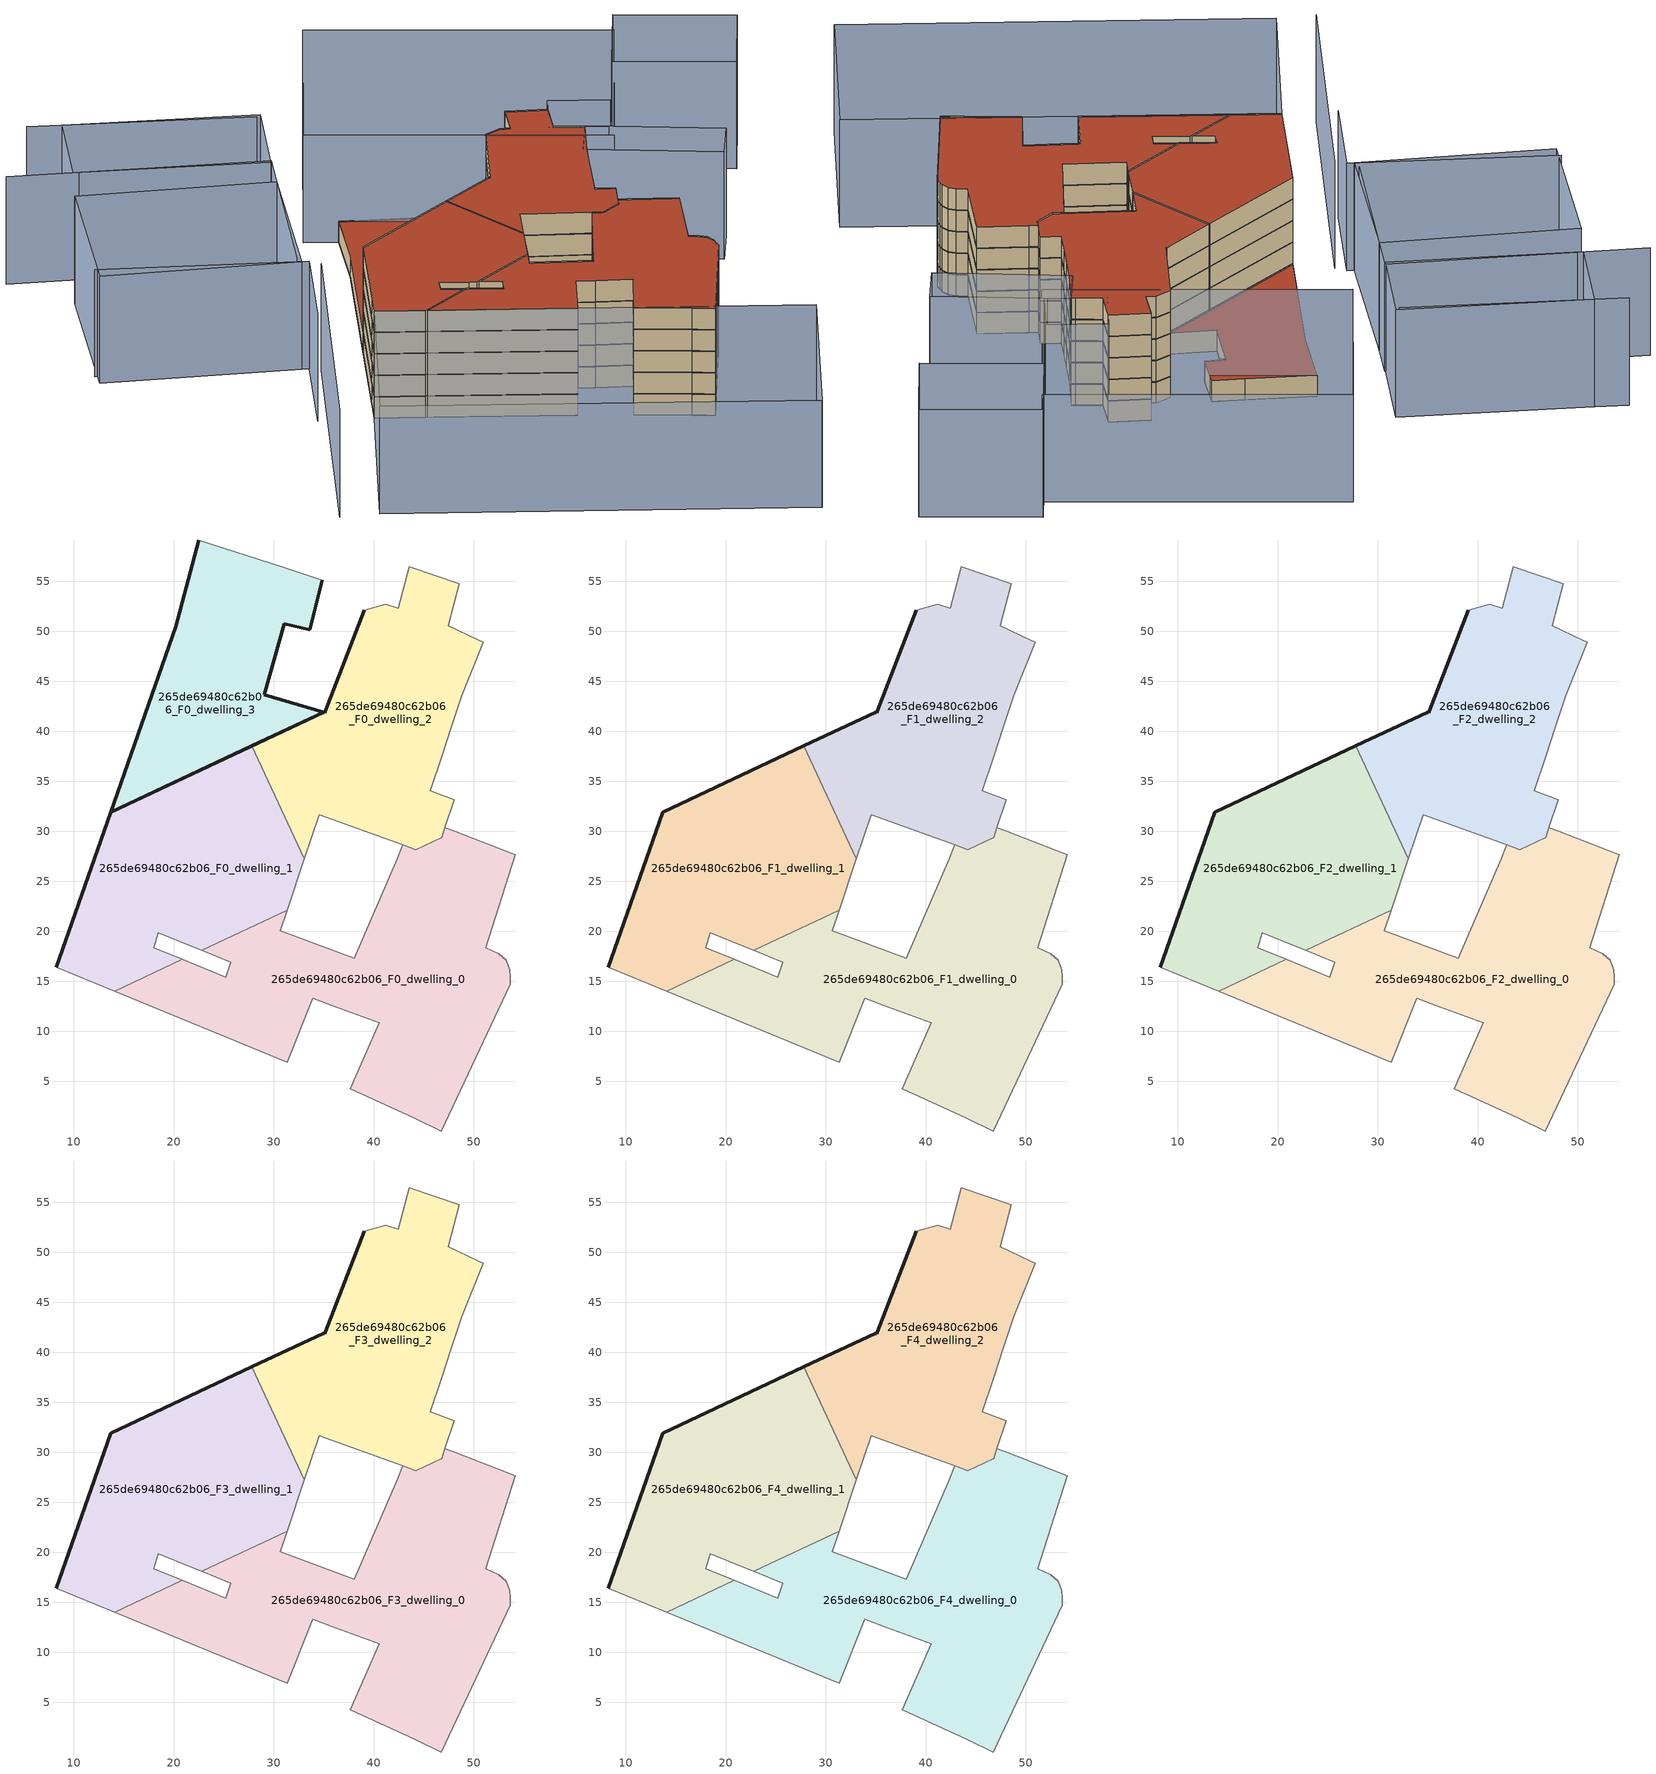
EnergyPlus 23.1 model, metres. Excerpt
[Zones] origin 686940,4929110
265de69480c62b06_F0_dwelling_0
 floor ground (EU_floor_Construction): 46.74,0.04 53.65,14.71 53.64,15.49 53.63,16.15 53.27,17.12 52.52,17.76 51.21,18.38 54.18,27.68 48.13,30 47.13,30.39 46.79,29.37 46.78,29.37 44.22,28.17 42.92,28.65 42.34,27.28 38.08,17.32 30.65,20.07 31.34,22.12 22.8,18.11 25.7,16.93 25.2,15.42 20.86,17.2 14.08,14.02 31.34,6.94 33.9,13.3 36.17,12.47 40.55,10.89 37.65,4.25 44.09,1.3 z0
 wall adiabatic (EU_wall_Construction): 47.13,30.39 48.13,30 54.18,27.68 51.21,18.38 52.52,17.76 53.27,17.12 53.63,16.15 53.64,15.49 53.65,14.71 46.74,0.04 44.09,1.3 37.65,4.25 40.55,10.89 36.17,12.47 33.9,13.3 31.34,6.94 14.08,14.02 / 20.86,17.2 25.2,15.42 25.7,16.93 22.8,18.11 / 31.34,22.12 30.65,20.07 38.08,17.32 42.34,27.28 42.92,28.65 44.22,28.17 z0:3
 wall to 265de69480c62b06_F0_dwelling_2 (EU_wall_Construction): 44.22,28.17 46.78,29.37 46.79,29.37 47.13,30.39 z0:3
 wall to 265de69480c62b06_F0_dwelling_1 (EU_wall_Construction): 14.08,14.02 20.86,17.2 / 22.8,18.11 31.34,22.12 z0:3
265de69480c62b06_F0_dwelling_1
 floor ground (EU_floor_Construction): 31.34,22.12 33.08,27.26 27.79,38.55 13.69,31.93 9.49,19.98 8.24,16.42 14.08,14.02 20.86,17.2 18.01,18.38 18.44,19.89 21.92,18.47 22.8,18.11 z0
 wall outside (EU_wall_Construction): 8.24,16.42 9.49,19.98 13.69,31.93 27.79,38.55 z0:3
 wall adiabatic (EU_wall_Construction): 22.8,18.11 21.92,18.47 18.44,19.89 18.01,18.38 20.86,17.2 / 14.08,14.02 8.24,16.42 / 33.08,27.26 31.34,22.12 z0:3
 wall to 265de69480c62b06_F0_dwelling_2 (EU_wall_Construction): 27.79,38.55 33.08,27.26 z0:3
265de69480c62b06_F0_dwelling_2
 floor ground (EU_floor_Construction): 46.79,29.37 47.13,30.39 48.07,33.18 45.66,34.05 46.8,37.49 47.77,40.41 48.82,43.58 50.97,48.92 50.43,49.18 47.45,50.55 48.58,54.77 43.57,56.46 42.45,52.3 41.22,52.7 39.07,52.12 35.18,42.02 35.13,41.89 34.99,41.93 27.79,38.55 33.08,27.26 34.58,31.69 42.92,28.65 44.22,28.17 46.78,29.37 z0
 wall outside (EU_wall_Construction): 27.79,38.55 34.99,41.93 35.13,41.89 35.18,42.02 39.07,52.12 z0:3
 wall adiabatic (EU_wall_Construction): 39.07,52.12 41.22,52.7 42.45,52.3 43.57,56.46 48.58,54.77 47.45,50.55 50.43,49.18 50.97,48.92 48.82,43.58 47.77,40.41 46.8,37.49 45.66,34.05 48.07,33.18 47.13,30.39 / 44.22,28.17 42.92,28.65 34.58,31.69 33.08,27.26 z0:3
265de69480c62b06_F0_dwelling_3
 floor ground (EU_floor_Construction): 34.99,41.93 29.06,43.66 31.05,50.79 33.63,50.15 34.87,55.13 30.97,56.4 22.5,59.15 20.21,50.47 13.69,31.93 z0
 wall outside (EU_wall_Construction): 34.87,55.13 33.63,50.15 31.05,50.79 29.06,43.66 34.99,41.93 13.69,31.93 20.21,50.47 22.5,59.15 z0:3
 wall adiabatic (EU_wall_Construction): 22.5,59.15 30.97,56.4 34.87,55.13 z0:3
 roof outside (EU_roof_Construction): 34.87,55.13 33.63,50.15 31.05,50.79 29.06,43.66 34.99,41.93 13.69,31.93 20.21,50.47 22.5,59.15 30.97,56.4 z3
265de69480c62b06_F1_dwelling_0
 floor to 265de69480c62b06_F0_dwelling_0 (EU_floor_Construction): 46.74,0.04 53.65,14.71 53.64,15.49 53.63,16.15 53.27,17.12 52.52,17.76 51.21,18.38 54.18,27.68 48.13,30 47.13,30.39 46.79,29.37 46.78,29.37 44.22,28.17 42.92,28.65 42.34,27.28 38.08,17.32 30.65,20.07 31.34,22.12 22.8,18.11 25.7,16.93 25.2,15.42 20.86,17.2 14.08,14.02 31.34,6.94 33.9,13.3 36.17,12.47 40.55,10.89 37.65,4.25 44.09,1.3 z3
 wall adiabatic (EU_wall_Construction): 47.13,30.39 48.13,30 54.18,27.68 51.21,18.38 52.52,17.76 53.27,17.12 53.63,16.15 53.64,15.49 53.65,14.71 46.74,0.04 44.09,1.3 37.65,4.25 40.55,10.89 36.17,12.47 33.9,13.3 31.34,6.94 14.08,14.02 / 20.86,17.2 25.2,15.42 25.7,16.93 22.8,18.11 / 31.34,22.12 30.65,20.07 38.08,17.32 42.34,27.28 42.92,28.65 44.22,28.17 z3:6
 wall to 265de69480c62b06_F1_dwelling_2 (EU_wall_Construction): 44.22,28.17 46.78,29.37 46.79,29.37 47.13,30.39 z3:6
 wall to 265de69480c62b06_F1_dwelling_1 (EU_wall_Construction): 14.08,14.02 20.86,17.2 / 22.8,18.11 31.34,22.12 z3:6
265de69480c62b06_F1_dwelling_1
 floor to 265de69480c62b06_F0_dwelling_1 (EU_floor_Construction): 31.34,22.12 33.08,27.26 27.79,38.55 13.69,31.93 9.49,19.98 8.24,16.42 14.08,14.02 20.86,17.2 18.01,18.38 18.44,19.89 21.92,18.47 22.8,18.11 z3
 wall outside (EU_wall_Construction): 8.24,16.42 9.49,19.98 13.69,31.93 27.79,38.55 z3:6
 wall adiabatic (EU_wall_Construction): 22.8,18.11 21.92,18.47 18.44,19.89 18.01,18.38 20.86,17.2 / 14.08,14.02 8.24,16.42 / 33.08,27.26 31.34,22.12 z3:6
 wall to 265de69480c62b06_F1_dwelling_2 (EU_wall_Construction): 27.79,38.55 33.08,27.26 z3:6
265de69480c62b06_F1_dwelling_2
 floor to 265de69480c62b06_F0_dwelling_2 (EU_floor_Construction): 46.79,29.37 47.13,30.39 48.07,33.18 45.66,34.05 46.8,37.49 47.77,40.41 48.82,43.58 50.97,48.92 50.43,49.18 47.45,50.55 48.58,54.77 43.57,56.46 42.45,52.3 41.22,52.7 39.07,52.12 35.18,42.02 35.13,41.89 34.99,41.93 27.79,38.55 33.08,27.26 34.58,31.69 42.92,28.65 44.22,28.17 46.78,29.37 z3
 wall outside (EU_wall_Construction): 27.79,38.55 34.99,41.93 35.13,41.89 35.18,42.02 39.07,52.12 z3:6
 wall adiabatic (EU_wall_Construction): 39.07,52.12 41.22,52.7 42.45,52.3 43.57,56.46 48.58,54.77 47.45,50.55 50.43,49.18 50.97,48.92 48.82,43.58 47.77,40.41 46.8,37.49 45.66,34.05 48.07,33.18 47.13,30.39 / 44.22,28.17 42.92,28.65 34.58,31.69 33.08,27.26 z3:6
265de69480c62b06_F2_dwelling_0
 floor to 265de69480c62b06_F1_dwelling_0 (EU_floor_Construction): 46.74,0.04 53.65,14.71 53.64,15.49 53.63,16.15 53.27,17.12 52.52,17.76 51.21,18.38 54.18,27.68 48.13,30 47.13,30.39 46.79,29.37 46.78,29.37 44.22,28.17 42.92,28.65 42.34,27.28 38.08,17.32 30.65,20.07 31.34,22.12 22.8,18.11 25.7,16.93 25.2,15.42 20.86,17.2 14.08,14.02 31.34,6.94 33.9,13.3 36.17,12.47 40.55,10.89 37.65,4.25 44.09,1.3 z6
 wall adiabatic (EU_wall_Construction): 47.13,30.39 48.13,30 54.18,27.68 51.21,18.38 52.52,17.76 53.27,17.12 53.63,16.15 53.64,15.49 53.65,14.71 46.74,0.04 44.09,1.3 37.65,4.25 40.55,10.89 36.17,12.47 33.9,13.3 31.34,6.94 14.08,14.02 / 20.86,17.2 25.2,15.42 25.7,16.93 22.8,18.11 / 31.34,22.12 30.65,20.07 38.08,17.32 42.34,27.28 42.92,28.65 44.22,28.17 z6:9
 wall to 265de69480c62b06_F2_dwelling_2 (EU_wall_Construction): 44.22,28.17 46.78,29.37 46.79,29.37 47.13,30.39 z6:9
 wall to 265de69480c62b06_F2_dwelling_1 (EU_wall_Construction): 14.08,14.02 20.86,17.2 / 22.8,18.11 31.34,22.12 z6:9
265de69480c62b06_F2_dwelling_1
 floor to 265de69480c62b06_F1_dwelling_1 (EU_floor_Construction): 31.34,22.12 33.08,27.26 27.79,38.55 13.69,31.93 9.49,19.98 8.24,16.42 14.08,14.02 20.86,17.2 18.01,18.38 18.44,19.89 21.92,18.47 22.8,18.11 z6
 wall outside (EU_wall_Construction): 8.24,16.42 9.49,19.98 13.69,31.93 27.79,38.55 z6:9
 wall adiabatic (EU_wall_Construction): 22.8,18.11 21.92,18.47 18.44,19.89 18.01,18.38 20.86,17.2 / 14.08,14.02 8.24,16.42 / 33.08,27.26 31.34,22.12 z6:9
 wall to 265de69480c62b06_F2_dwelling_2 (EU_wall_Construction): 27.79,38.55 33.08,27.26 z6:9
265de69480c62b06_F2_dwelling_2
 floor to 265de69480c62b06_F1_dwelling_2 (EU_floor_Construction): 46.79,29.37 47.13,30.39 48.07,33.18 45.66,34.05 46.8,37.49 47.77,40.41 48.82,43.58 50.97,48.92 50.43,49.18 47.45,50.55 48.58,54.77 43.57,56.46 42.45,52.3 41.22,52.7 39.07,52.12 35.18,42.02 35.13,41.89 34.99,41.93 27.79,38.55 33.08,27.26 34.58,31.69 42.92,28.65 44.22,28.17 46.78,29.37 z6
 wall outside (EU_wall_Construction): 27.79,38.55 34.99,41.93 35.13,41.89 35.18,42.02 39.07,52.12 z6:9
 wall adiabatic (EU_wall_Construction): 39.07,52.12 41.22,52.7 42.45,52.3 43.57,56.46 48.58,54.77 47.45,50.55 50.43,49.18 50.97,48.92 48.82,43.58 47.77,40.41 46.8,37.49 45.66,34.05 48.07,33.18 47.13,30.39 / 44.22,28.17 42.92,28.65 34.58,31.69 33.08,27.26 z6:9
265de69480c62b06_F3_dwelling_0
 floor to 265de69480c62b06_F2_dwelling_0 (EU_floor_Construction): 46.74,0.04 53.65,14.71 53.64,15.49 53.63,16.15 53.27,17.12 52.52,17.76 51.21,18.38 54.18,27.68 48.13,30 47.13,30.39 46.79,29.37 46.78,29.37 44.22,28.17 42.92,28.65 42.34,27.28 38.08,17.32 30.65,20.07 31.34,22.12 22.8,18.11 25.7,16.93 25.2,15.42 20.86,17.2 14.08,14.02 31.34,6.94 33.9,13.3 36.17,12.47 40.55,10.89 37.65,4.25 44.09,1.3 z9
 wall adiabatic (EU_wall_Construction): 47.13,30.39 48.13,30 54.18,27.68 51.21,18.38 52.52,17.76 53.27,17.12 53.63,16.15 53.64,15.49 53.65,14.71 46.74,0.04 44.09,1.3 37.65,4.25 40.55,10.89 36.17,12.47 33.9,13.3 31.34,6.94 14.08,14.02 / 20.86,17.2 25.2,15.42 25.7,16.93 22.8,18.11 / 31.34,22.12 30.65,20.07 38.08,17.32 42.34,27.28 42.92,28.65 44.22,28.17 z9:12
 wall to 265de69480c62b06_F3_dwelling_2 (EU_wall_Construction): 44.22,28.17 46.78,29.37 46.79,29.37 47.13,30.39 z9:12
 wall to 265de69480c62b06_F3_dwelling_1 (EU_wall_Construction): 14.08,14.02 20.86,17.2 / 22.8,18.11 31.34,22.12 z9:12
265de69480c62b06_F3_dwelling_1
 floor to 265de69480c62b06_F2_dwelling_1 (EU_floor_Construction): 31.34,22.12 33.08,27.26 27.79,38.55 13.69,31.93 9.49,19.98 8.24,16.42 14.08,14.02 20.86,17.2 18.01,18.38 18.44,19.89 21.92,18.47 22.8,18.11 z9
 wall outside (EU_wall_Construction): 8.24,16.42 9.49,19.98 13.69,31.93 27.79,38.55 z9:12
 wall adiabatic (EU_wall_Construction): 22.8,18.11 21.92,18.47 18.44,19.89 18.01,18.38 20.86,17.2 / 14.08,14.02 8.24,16.42 / 33.08,27.26 31.34,22.12 z9:12
 wall to 265de69480c62b06_F3_dwelling_2 (EU_wall_Construction): 27.79,38.55 33.08,27.26 z9:12
265de69480c62b06_F3_dwelling_2
 floor to 265de69480c62b06_F2_dwelling_2 (EU_floor_Construction): 46.79,29.37 47.13,30.39 48.07,33.18 45.66,34.05 46.8,37.49 47.77,40.41 48.82,43.58 50.97,48.92 50.43,49.18 47.45,50.55 48.58,54.77 43.57,56.46 42.45,52.3 41.22,52.7 39.07,52.12 35.18,42.02 35.13,41.89 34.99,41.93 27.79,38.55 33.08,27.26 34.58,31.69 42.92,28.65 44.22,28.17 46.78,29.37 z9
 wall outside (EU_wall_Construction): 27.79,38.55 34.99,41.93 35.13,41.89 35.18,42.02 39.07,52.12 z9:12
 wall adiabatic (EU_wall_Construction): 39.07,52.12 41.22,52.7 42.45,52.3 43.57,56.46 48.58,54.77 47.45,50.55 50.43,49.18 50.97,48.92 48.82,43.58 47.77,40.41 46.8,37.49 45.66,34.05 48.07,33.18 47.13,30.39 / 44.22,28.17 42.92,28.65 34.58,31.69 33.08,27.26 z9:12
265de69480c62b06_F4_dwelling_0
 floor to 265de69480c62b06_F3_dwelling_0 (EU_floor_Construction): 46.74,0.04 53.65,14.71 53.64,15.49 53.63,16.15 53.27,17.12 52.52,17.76 51.21,18.38 54.18,27.68 48.13,30 47.13,30.39 46.79,29.37 46.78,29.37 44.22,28.17 42.92,28.65 42.34,27.28 38.08,17.32 30.65,20.07 31.34,22.12 22.8,18.11 25.7,16.93 25.2,15.42 20.86,17.2 14.08,14.02 31.34,6.94 33.9,13.3 36.17,12.47 40.55,10.89 37.65,4.25 44.09,1.3 z12
 wall adiabatic (EU_wall_Construction): 47.13,30.39 48.13,30 54.18,27.68 51.21,18.38 52.52,17.76 53.27,17.12 53.63,16.15 53.64,15.49 53.65,14.71 46.74,0.04 44.09,1.3 37.65,4.25 40.55,10.89 36.17,12.47 33.9,13.3 31.34,6.94 14.08,14.02 / 20.86,17.2 25.2,15.42 25.7,16.93 22.8,18.11 / 31.34,22.12 30.65,20.07 38.08,17.32 42.34,27.28 42.92,28.65 44.22,28.17 z12:15
 wall to 265de69480c62b06_F4_dwelling_2 (EU_wall_Construction): 44.22,28.17 46.78,29.37 46.79,29.37 47.13,30.39 z12:15
 wall to 265de69480c62b06_F4_dwelling_1 (EU_wall_Construction): 14.08,14.02 20.86,17.2 / 22.8,18.11 31.34,22.12 z12:15
 roof outside (EU_roof_Construction): 54.18,27.68 51.21,18.38 52.52,17.76 53.27,17.12 53.63,16.15 53.64,15.49 53.65,14.71 46.74,0.04 44.09,1.3 37.65,4.25 40.55,10.89 36.17,12.47 33.9,13.3 31.34,6.94 14.08,14.02 20.86,17.2 25.2,15.42 25.7,16.93 22.8,18.11 31.34,22.12 30.65,20.07 38.08,17.32 42.34,27.28 42.92,28.65 44.22,28.17 46.78,29.37 46.79,29.37 47.13,30.39 48.13,30 z15
265de69480c62b06_F4_dwelling_1
 floor to 265de69480c62b06_F3_dwelling_1 (EU_floor_Construction): 31.34,22.12 33.08,27.26 27.79,38.55 13.69,31.93 9.49,19.98 8.24,16.42 14.08,14.02 20.86,17.2 18.01,18.38 18.44,19.89 21.92,18.47 22.8,18.11 z12
 wall outside (EU_wall_Construction): 8.24,16.42 9.49,19.98 13.69,31.93 27.79,38.55 z12:15
 wall adiabatic (EU_wall_Construction): 22.8,18.11 21.92,18.47 18.44,19.89 18.01,18.38 20.86,17.2 / 14.08,14.02 8.24,16.42 / 33.08,27.26 31.34,22.12 z12:15
 wall to 265de69480c62b06_F4_dwelling_2 (EU_wall_Construction): 27.79,38.55 33.08,27.26 z12:15
 roof outside (EU_roof_Construction): 27.79,38.55 33.08,27.26 31.34,22.12 22.8,18.11 21.92,18.47 18.44,19.89 18.01,18.38 20.86,17.2 14.08,14.02 8.24,16.42 9.49,19.98 13.69,31.93 z15
265de69480c62b06_F4_dwelling_2
 floor to 265de69480c62b06_F3_dwelling_2 (EU_floor_Construction): 46.79,29.37 47.13,30.39 48.07,33.18 45.66,34.05 46.8,37.49 47.77,40.41 48.82,43.58 50.97,48.92 50.43,49.18 47.45,50.55 48.58,54.77 43.57,56.46 42.45,52.3 41.22,52.7 39.07,52.12 35.18,42.02 35.13,41.89 34.99,41.93 27.79,38.55 33.08,27.26 34.58,31.69 42.92,28.65 44.22,28.17 46.78,29.37 z12
 wall outside (EU_wall_Construction): 27.79,38.55 34.99,41.93 35.13,41.89 35.18,42.02 39.07,52.12 z12:15
 wall adiabatic (EU_wall_Construction): 39.07,52.12 41.22,52.7 42.45,52.3 43.57,56.46 48.58,54.77 47.45,50.55 50.43,49.18 50.97,48.92 48.82,43.58 47.77,40.41 46.8,37.49 45.66,34.05 48.07,33.18 47.13,30.39 / 44.22,28.17 42.92,28.65 34.58,31.69 33.08,27.26 z12:15
 roof outside (EU_roof_Construction): 48.58,54.77 47.45,50.55 50.43,49.18 50.97,48.92 48.82,43.58 47.77,40.41 46.8,37.49 45.66,34.05 48.07,33.18 47.13,30.39 46.79,29.37 46.78,29.37 44.22,28.17 42.92,28.65 34.58,31.69 33.08,27.26 27.79,38.55 34.99,41.93 35.13,41.89 35.18,42.02 39.07,52.12 41.22,52.7 42.45,52.3 43.57,56.46 z15
shading: 7.29,30.14 -5.83,-4.79 / -18.72,40.05 6.13,31.27 / 6.13,31.27 1.64,18.57 / -19.03,66.05 12.33,56.6 / 12.33,56.6 5.14,32.7 / 15.24,67.54 -11.51,76.68 / 8.24,16.42 58.35,-4.15 / 58.35,-4.15 49.14,-26.58 / 49.14,-26.58 -0.97,-6.02 / -0.97,-6.02 8.24,16.42 / 10.76,51.38 5.26,31.58 / 5.26,31.58 -18.85,38.28 / -18.85,38.28 -13.35,58.07 / -13.35,58.07 10.76,51.38 / 63.97,36.1 48.43,43.77 / 48.43,43.77 51.06,49.11 / 51.06,49.11 66.6,41.43 / 66.6,41.43 63.97,36.1 / 54.01,47.68 46.88,50.6 / 46.88,50.6 49.41,56.79 / 49.41,56.79 56.54,53.88 / 56.54,53.88 54.01,47.68 / 65.63,73.52 79.55,67.19 / 79.55,67.19 74.68,56.48 / 74.68,56.48 60.76,62.8 / 60.76,62.8 65.63,73.52 / 12.08,56.2 -11.16,63.69 / -11.16,63.69 -7.42,75.29 / -7.42,75.29 15.82,67.79 / 15.82,67.79 12.08,56.2 / 29.41,85.42 64.21,70.01 / 64.21,70.01 53.35,45.48 / 53.35,45.48 18.54,60.9 / 18.54,60.9 29.41,85.42 z0:15
[Building]
EU S2 Campaign: North Axis=0; Terrain=City; Solar Distribution=FullExterior
[Site:Location]
Bologna: Latitude=44.5; Longitude=11.25; Time Zone=1; Elevation=37
[SizingPeriod:WeatherFileDays]
AnnualSizingPeriod: Begin Month=1; Begin Day of Month=1; End Month=12; End Day of Month=31; Day of Week for Start Day=Monday; Use Weather File Daylight Saving Period=No; Use Weather File Rain and Snow Indicators=No
[MATERIAL]
EU_InternalMass_Material: Roughness=MediumRough; Thickness=0.1; Conductivity=1; Density=1800; Specific Heat=900; Thermal Absorptance=0.9; Solar Absorptance=0.7; Visible Absorptance=0.7
[MATERIAL:NOMASS] Roughness=MediumRough; Thermal Absorptance=0.9; Solar Absorptance=0.7; Visible Absorptance=0.7
Name | Thermal Resistance
EU_wall_NoMass | 0.905828
EU_roof_NoMass | 0.37593
EU_floor_NoMass | 0.67114
[CONSTRUCTION]
EU_wall_Construction: EU_wall_NoMass
EU_roof_Construction: EU_roof_NoMass
EU_floor_Construction: EU_floor_NoMass
EU_InternalMass_Construction: EU_InternalMass_Material
[ZONE] Type=1; Multiplier=1; Ceiling Height=autocalculate; Floor Area=autocalculate; Part of Total Floor Area=Yes
Name | Volume
265de69480c62b06_F0_dwelling_0; 265de69480c62b06_F1_dwelling_0; 265de69480c62b06_F2_dwelling_0; 265de69480c62b06_F3_dwelling_0; 265de69480c62b06_F4_dwelling_0 | 1517.49
265de69480c62b06_F0_dwelling_1; 265de69480c62b06_F1_dwelling_1; 265de69480c62b06_F2_dwelling_1; 265de69480c62b06_F3_dwelling_1; 265de69480c62b06_F4_dwelling_1 | 1058.63
265de69480c62b06_F0_dwelling_2; 265de69480c62b06_F1_dwelling_2; 265de69480c62b06_F2_dwelling_2; 265de69480c62b06_F3_dwelling_2; 265de69480c62b06_F4_dwelling_2 | 1053.79
265de69480c62b06_F0_dwelling_3 | 835.695
[INTERNALMASS] Construction=EU_InternalMass_Construction
Name | Zone or ZoneList | Surface Area
265de69480c62b06_F0_dwelling_0_EU_InternalMass | 265de69480c62b06_F0_dwelling_0 | 505.831
265de69480c62b06_F0_dwelling_1_EU_InternalMass | 265de69480c62b06_F0_dwelling_1 | 352.877
265de69480c62b06_F0_dwelling_2_EU_InternalMass | 265de69480c62b06_F0_dwelling_2 | 351.262
265de69480c62b06_F0_dwelling_3_EU_InternalMass | 265de69480c62b06_F0_dwelling_3 | 278.565
265de69480c62b06_F1_dwelling_0_EU_InternalMass | 265de69480c62b06_F1_dwelling_0 | 496.187
265de69480c62b06_F1_dwelling_1_EU_InternalMass | 265de69480c62b06_F1_dwelling_1 | 496.169
265de69480c62b06_F1_dwelling_2_EU_InternalMass | 265de69480c62b06_F1_dwelling_2 | 496.178
265de69480c62b06_F2_dwelling_0_EU_InternalMass | 265de69480c62b06_F2_dwelling_0 | 496.187
265de69480c62b06_F2_dwelling_1_EU_InternalMass | 265de69480c62b06_F2_dwelling_1 | 496.169
265de69480c62b06_F2_dwelling_2_EU_InternalMass | 265de69480c62b06_F2_dwelling_2 | 496.178
265de69480c62b06_F3_dwelling_0_EU_InternalMass | 265de69480c62b06_F3_dwelling_0 | 496.187
265de69480c62b06_F3_dwelling_1_EU_InternalMass | 265de69480c62b06_F3_dwelling_1 | 496.169
265de69480c62b06_F3_dwelling_2_EU_InternalMass | 265de69480c62b06_F3_dwelling_2 | 496.178
265de69480c62b06_F4_dwelling_0_EU_InternalMass | 265de69480c62b06_F4_dwelling_0 | 496.187
265de69480c62b06_F4_dwelling_1_EU_InternalMass | 265de69480c62b06_F4_dwelling_1 | 496.169
265de69480c62b06_F4_dwelling_2_EU_InternalMass | 265de69480c62b06_F4_dwelling_2 | 496.178
[OTHEREQUIPMENT] Fuel Type=Electricity; Design Level Calculation Method=Watts/Area; Power per Zone Floor Area=1; Fraction Latent=0; Fraction Radiant=0; Fraction Lost=0; Carbon Dioxide Generation Rate=0; EndUse Subcategory=EU_Step8_InternalGains
Name | Zone or ZoneList or Space or SpaceList | Schedule
EU_Step8_InternalGain_265de69480c62b06_F0_dwelling_0_f000 | 265de69480c62b06_F0_dwelling_0 | EU_Step8_GainSchedule_265de69480c62b06_F0_dwelling_0_f000
EU_Step8_InternalGain_265de69480c62b06_F0_dwelling_1_f000 | 265de69480c62b06_F0_dwelling_1 | EU_Step8_GainSchedule_265de69480c62b06_F0_dwelling_1_f000
EU_Step8_InternalGain_265de69480c62b06_F0_dwelling_2_f000 | 265de69480c62b06_F0_dwelling_2 | EU_Step8_GainSchedule_265de69480c62b06_F0_dwelling_2_f000
EU_Step8_InternalGain_265de69480c62b06_F0_dwelling_3_f000 | 265de69480c62b06_F0_dwelling_3 | EU_Step8_GainSchedule_265de69480c62b06_F0_dwelling_3_f000
EU_Step8_InternalGain_265de69480c62b06_F1_dwelling_0_f000 | 265de69480c62b06_F1_dwelling_0 | EU_Step8_GainSchedule_265de69480c62b06_F1_dwelling_0_f000
EU_Step8_InternalGain_265de69480c62b06_F1_dwelling_1_f000 | 265de69480c62b06_F1_dwelling_1 | EU_Step8_GainSchedule_265de69480c62b06_F1_dwelling_1_f000
EU_Step8_InternalGain_265de69480c62b06_F1_dwelling_2_f000 | 265de69480c62b06_F1_dwelling_2 | EU_Step8_GainSchedule_265de69480c62b06_F1_dwelling_2_f000
EU_Step8_InternalGain_265de69480c62b06_F2_dwelling_0_f000 | 265de69480c62b06_F2_dwelling_0 | EU_Step8_GainSchedule_265de69480c62b06_F2_dwelling_0_f000
EU_Step8_InternalGain_265de69480c62b06_F2_dwelling_1_f000 | 265de69480c62b06_F2_dwelling_1 | EU_Step8_GainSchedule_265de69480c62b06_F2_dwelling_1_f000
EU_Step8_InternalGain_265de69480c62b06_F2_dwelling_2_f000 | 265de69480c62b06_F2_dwelling_2 | EU_Step8_GainSchedule_265de69480c62b06_F2_dwelling_2_f000
EU_Step8_InternalGain_265de69480c62b06_F3_dwelling_0_f000 | 265de69480c62b06_F3_dwelling_0 | EU_Step8_GainSchedule_265de69480c62b06_F3_dwelling_0_f000
EU_Step8_InternalGain_265de69480c62b06_F3_dwelling_1_f000 | 265de69480c62b06_F3_dwelling_1 | EU_Step8_GainSchedule_265de69480c62b06_F3_dwelling_1_f000
EU_Step8_InternalGain_265de69480c62b06_F3_dwelling_2_f000 | 265de69480c62b06_F3_dwelling_2 | EU_Step8_GainSchedule_265de69480c62b06_F3_dwelling_2_f000
EU_Step8_InternalGain_265de69480c62b06_F4_dwelling_0_f000 | 265de69480c62b06_F4_dwelling_0 | EU_Step8_GainSchedule_265de69480c62b06_F4_dwelling_0_f000
EU_Step8_InternalGain_265de69480c62b06_F4_dwelling_1_f000 | 265de69480c62b06_F4_dwelling_1 | EU_Step8_GainSchedule_265de69480c62b06_F4_dwelling_1_f000
EU_Step8_InternalGain_265de69480c62b06_F4_dwelling_2_f000 | 265de69480c62b06_F4_dwelling_2 | EU_Step8_GainSchedule_265de69480c62b06_F4_dwelling_2_f000
[ZONEVENTILATION:DESIGNFLOWRATE] Schedule=EU_AlwaysOn; Design Flow Rate Calculation Method=AirChanges/Hour; Air Changes per Hour=0.73129; Ventilation Type=Natural; Fan Pressure Rise=0; Fan Total Efficiency=1; Constant Term Coefficient=1; Temperature Term Coefficient=0; Velocity Term Coefficient=0; Velocity Squared Term Coefficient=0; Minimum Indoor Temperature=-100; Maximum Indoor Temperature=100; Delta Temperature=-100; Minimum Outdoor Temperature=-100; Maximum Outdoor Temperature=100; Maximum Wind Speed=40
Name | Zone or ZoneList or Space or SpaceList
EU_ConstantAir_265de69480c62b06_F0_dwelling_0 | 265de69480c62b06_F0_dwelling_0
EU_ConstantAir_265de69480c62b06_F0_dwelling_1 | 265de69480c62b06_F0_dwelling_1
EU_ConstantAir_265de69480c62b06_F0_dwelling_2 | 265de69480c62b06_F0_dwelling_2
EU_ConstantAir_265de69480c62b06_F0_dwelling_3 | 265de69480c62b06_F0_dwelling_3
EU_ConstantAir_265de69480c62b06_F1_dwelling_0 | 265de69480c62b06_F1_dwelling_0
EU_ConstantAir_265de69480c62b06_F1_dwelling_1 | 265de69480c62b06_F1_dwelling_1
EU_ConstantAir_265de69480c62b06_F1_dwelling_2 | 265de69480c62b06_F1_dwelling_2
EU_ConstantAir_265de69480c62b06_F2_dwelling_0 | 265de69480c62b06_F2_dwelling_0
EU_ConstantAir_265de69480c62b06_F2_dwelling_1 | 265de69480c62b06_F2_dwelling_1
EU_ConstantAir_265de69480c62b06_F2_dwelling_2 | 265de69480c62b06_F2_dwelling_2
EU_ConstantAir_265de69480c62b06_F3_dwelling_0 | 265de69480c62b06_F3_dwelling_0
EU_ConstantAir_265de69480c62b06_F3_dwelling_1 | 265de69480c62b06_F3_dwelling_1
EU_ConstantAir_265de69480c62b06_F3_dwelling_2 | 265de69480c62b06_F3_dwelling_2
EU_ConstantAir_265de69480c62b06_F4_dwelling_0 | 265de69480c62b06_F4_dwelling_0
EU_ConstantAir_265de69480c62b06_F4_dwelling_1 | 265de69480c62b06_F4_dwelling_1
EU_ConstantAir_265de69480c62b06_F4_dwelling_2 | 265de69480c62b06_F4_dwelling_2
[HVACTEMPLATE:THERMOSTAT] Constant Heating Setpoint=20; Constant Cooling Setpoint=50
EU_HeatOnly_265de69480c62b06_F0_dwelling_0; EU_HeatOnly_265de69480c62b06_F0_dwelling_1; EU_HeatOnly_265de69480c62b06_F0_dwelling_2; EU_HeatOnly_265de69480c62b06_F0_dwelling_3; EU_HeatOnly_265de69480c62b06_F1_dwelling_0; EU_HeatOnly_265de69480c62b06_F1_dwelling_1; EU_HeatOnly_265de69480c62b06_F1_dwelling_2; EU_HeatOnly_265de69480c62b06_F2_dwelling_0; EU_HeatOnly_265de69480c62b06_F2_dwelling_1; EU_HeatOnly_265de69480c62b06_F2_dwelling_2; EU_HeatOnly_265de69480c62b06_F3_dwelling_0; EU_HeatOnly_265de69480c62b06_F3_dwelling_1; EU_HeatOnly_265de69480c62b06_F3_dwelling_2; EU_HeatOnly_265de69480c62b06_F4_dwelling_0; EU_HeatOnly_265de69480c62b06_F4_dwelling_1; EU_HeatOnly_265de69480c62b06_F4_dwelling_2
[HVACTEMPLATE:ZONE:IDEALLOADSAIRSYSTEM] System Availability Schedule=EU_AlwaysOn; Maximum Heating Supply Air Temperature=50; Minimum Cooling Supply Air Temperature=13; Maximum Heating Supply Air Humidity Ratio=0.0156; Minimum Cooling Supply Air Humidity Ratio=0.0077; Heating Limit=NoLimit; Cooling Limit=NoLimit; Heating Availability Schedule=EU_AlwaysOn; Cooling Availability Schedule=EU_CoolingOff; Dehumidification Control Type=ConstantSensibleHeatRatio; Cooling Sensible Heat Ratio=0.7; Dehumidification Setpoint=60; Humidification Control Type=None; Humidification Setpoint=30; Outdoor Air Method=None; Outdoor Air Flow Rate per Person=0.00944; Outdoor Air Flow Rate per Zone Floor Area=0; Outdoor Air Flow Rate per Zone=0; Demand Controlled Ventilation Type=None; Outdoor Air Economizer Type=NoEconomizer; Heat Recovery Type=None; Sensible Heat Recovery Effectiveness=0.7; Latent Heat Recovery Effectiveness=0.65
Name | Template Thermostat
265de69480c62b06_F0_dwelling_0 | EU_HeatOnly_265de69480c62b06_F0_dwelling_0
265de69480c62b06_F0_dwelling_1 | EU_HeatOnly_265de69480c62b06_F0_dwelling_1
265de69480c62b06_F0_dwelling_2 | EU_HeatOnly_265de69480c62b06_F0_dwelling_2
265de69480c62b06_F0_dwelling_3 | EU_HeatOnly_265de69480c62b06_F0_dwelling_3
265de69480c62b06_F1_dwelling_0 | EU_HeatOnly_265de69480c62b06_F1_dwelling_0
265de69480c62b06_F1_dwelling_1 | EU_HeatOnly_265de69480c62b06_F1_dwelling_1
265de69480c62b06_F1_dwelling_2 | EU_HeatOnly_265de69480c62b06_F1_dwelling_2
265de69480c62b06_F2_dwelling_0 | EU_HeatOnly_265de69480c62b06_F2_dwelling_0
265de69480c62b06_F2_dwelling_1 | EU_HeatOnly_265de69480c62b06_F2_dwelling_1
265de69480c62b06_F2_dwelling_2 | EU_HeatOnly_265de69480c62b06_F2_dwelling_2
265de69480c62b06_F3_dwelling_0 | EU_HeatOnly_265de69480c62b06_F3_dwelling_0
265de69480c62b06_F3_dwelling_1 | EU_HeatOnly_265de69480c62b06_F3_dwelling_1
265de69480c62b06_F3_dwelling_2 | EU_HeatOnly_265de69480c62b06_F3_dwelling_2
265de69480c62b06_F4_dwelling_0 | EU_HeatOnly_265de69480c62b06_F4_dwelling_0
265de69480c62b06_F4_dwelling_1 | EU_HeatOnly_265de69480c62b06_F4_dwelling_1
265de69480c62b06_F4_dwelling_2 | EU_HeatOnly_265de69480c62b06_F4_dwelling_2
[SIZING:ZONE] Zone Cooling Design Supply Air Temperature Input Method=SupplyAirTemperature; Zone Cooling Design Supply Air Temperature=13; Zone Heating Design Supply Air Temperature Input Method=SupplyAirTemperature; Zone Heating Design Supply Air Temperature=50; Zone Cooling Design Supply Air Humidity Ratio=0.008; Zone Heating Design Supply Air Humidity Ratio=0.008; Cooling Design Air Flow Method=DesignDay; Cooling Design Air Flow Rate=0; Cooling Minimum Air Flow per Zone Floor Area=0.000762; Cooling Minimum Air Flow=0; Cooling Minimum Air Flow Fraction=0.2; Heating Design Air Flow Method=DesignDay; Heating Design Air Flow Rate=0; Heating Maximum Air Flow per Zone Floor Area=0.002032; Heating Maximum Air Flow=0.141576; Heating Maximum Air Flow Fraction=0.3; Account for Dedicated Outdoor Air System=No; Dedicated Outdoor Air System Control Strategy=NeutralSupplyAir; Dedicated Outdoor Air Low Setpoint Temperature for Design=autosize; Dedicated Outdoor Air High Setpoint Temperature for Design=autosize; Zone Load Sizing Method=Sensible Load Only No Latent Load; Zone Latent Cooling Design Supply Air Humidity Ratio Input Method=HumidityRatioDifference; Zone Cooling Design Supply Air Humidity Ratio Difference=0.005; Zone Latent Heating Design Supply Air Humidity Ratio Input Method=HumidityRatioDifference; Zone Humidification Design Supply Air Humidity Ratio Difference=0.005
265de69480c62b06_F0_dwelling_0; 265de69480c62b06_F0_dwelling_1; 265de69480c62b06_F0_dwelling_2; 265de69480c62b06_F0_dwelling_3; 265de69480c62b06_F1_dwelling_0; 265de69480c62b06_F1_dwelling_1; 265de69480c62b06_F1_dwelling_2; 265de69480c62b06_F2_dwelling_0; 265de69480c62b06_F2_dwelling_1; 265de69480c62b06_F2_dwelling_2; 265de69480c62b06_F3_dwelling_0; 265de69480c62b06_F3_dwelling_1; 265de69480c62b06_F3_dwelling_2; 265de69480c62b06_F4_dwelling_0; 265de69480c62b06_F4_dwelling_1; 265de69480c62b06_F4_dwelling_2
[SCHEDULE:CONSTANT]
Name | Hourly Value
EU_AlwaysOn | 1
EU_CoolingOff | 0
[SCHEDULE:FILE] Column Number=1; Rows to Skip at Top=0; Number of Hours of Data=8760; Column Separator=Comma; Interpolate to Timestep=No; Minutes per Item=60; Adjust Schedule for Daylight Savings=Yes
Name | File
EU_Step8_GainSchedule_265de69480c62b06_F0_dwelling_0_f000 | ../../schedules/265de69480c62b06/265de69480c62b06_F0_dwelling_0_f000_gain.csv
EU_Step8_GainSchedule_265de69480c62b06_F0_dwelling_1_f000 | ../../schedules/265de69480c62b06/265de69480c62b06_F0_dwelling_1_f000_gain.csv
EU_Step8_GainSchedule_265de69480c62b06_F0_dwelling_2_f000 | ../../schedules/265de69480c62b06/265de69480c62b06_F0_dwelling_2_f000_gain.csv
EU_Step8_GainSchedule_265de69480c62b06_F0_dwelling_3_f000 | ../../schedules/265de69480c62b06/265de69480c62b06_F0_dwelling_3_f000_gain.csv
EU_Step8_GainSchedule_265de69480c62b06_F1_dwelling_0_f000 | ../../schedules/265de69480c62b06/265de69480c62b06_F1_dwelling_0_f000_gain.csv
EU_Step8_GainSchedule_265de69480c62b06_F1_dwelling_1_f000 | ../../schedules/265de69480c62b06/265de69480c62b06_F1_dwelling_1_f000_gain.csv
EU_Step8_GainSchedule_265de69480c62b06_F1_dwelling_2_f000 | ../../schedules/265de69480c62b06/265de69480c62b06_F1_dwelling_2_f000_gain.csv
EU_Step8_GainSchedule_265de69480c62b06_F2_dwelling_0_f000 | ../../schedules/265de69480c62b06/265de69480c62b06_F2_dwelling_0_f000_gain.csv
EU_Step8_GainSchedule_265de69480c62b06_F2_dwelling_1_f000 | ../../schedules/265de69480c62b06/265de69480c62b06_F2_dwelling_1_f000_gain.csv
EU_Step8_GainSchedule_265de69480c62b06_F2_dwelling_2_f000 | ../../schedules/265de69480c62b06/265de69480c62b06_F2_dwelling_2_f000_gain.csv
EU_Step8_GainSchedule_265de69480c62b06_F3_dwelling_0_f000 | ../../schedules/265de69480c62b06/265de69480c62b06_F3_dwelling_0_f000_gain.csv
EU_Step8_GainSchedule_265de69480c62b06_F3_dwelling_1_f000 | ../../schedules/265de69480c62b06/265de69480c62b06_F3_dwelling_1_f000_gain.csv
EU_Step8_GainSchedule_265de69480c62b06_F3_dwelling_2_f000 | ../../schedules/265de69480c62b06/265de69480c62b06_F3_dwelling_2_f000_gain.csv
EU_Step8_GainSchedule_265de69480c62b06_F4_dwelling_0_f000 | ../../schedules/265de69480c62b06/265de69480c62b06_F4_dwelling_0_f000_gain.csv
EU_Step8_GainSchedule_265de69480c62b06_F4_dwelling_1_f000 | ../../schedules/265de69480c62b06/265de69480c62b06_F4_dwelling_1_f000_gain.csv
EU_Step8_GainSchedule_265de69480c62b06_F4_dwelling_2_f000 | ../../schedules/265de69480c62b06/265de69480c62b06_F4_dwelling_2_f000_gain.csv
